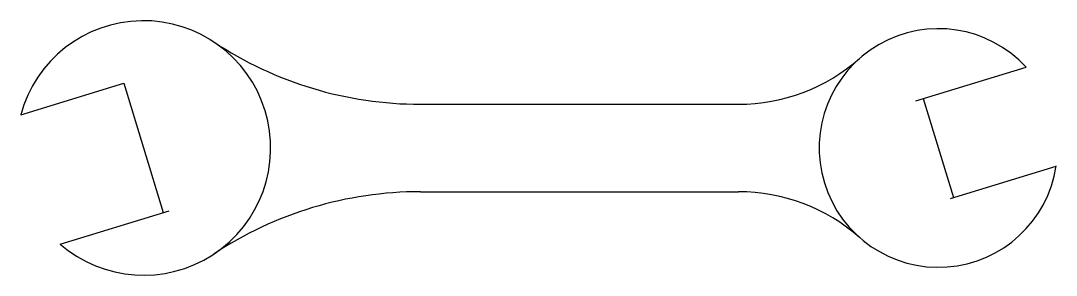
# Model space of a CAD drawing. Header units: millimetres. Extents: x -192 to -62, y 521 to 553.
import ezdxf

# ---------------------------------------------------------------- set-up
doc = ezdxf.new("R2010")
doc.units = ezdxf.units.MM
doc.header["$MEASUREMENT"] = 0

msp = doc.modelspace()

# ---------------------------------------------------------------- linework, layer by layer
for p, q in [((-79.86, 542.82), (-66.01, 547.06)), ((-192.49, 541.05), (-179.52, 545.02)), ((-179.52, 545.02), (-174.55, 528.76)), ((-142.21, 542.39), (-102.17, 542.39)), ((-78.94, 543.1), (-75.14, 530.67)), ((-75.53, 530.55), (-62.21, 534.62)), ((-142.21, 531.39), (-102.17, 531.39)), ((-187.51, 524.8), (-173.82, 528.98))]:
    msp.add_line(p, q)
for centre, radius, start, end in [((-177.04, 536.89), 16, 229.09, 164.91), ((-77.04, 536.89), 15, 42.6793, 351.3207), ((-142.21, 589.39), 47, 236.4427, 270), ((-102.17, 565.39), 23, 270, 311.4096), ((-185.94, 533.67), 13, 60.3096, 60.6546), ((-142.21, 484.39), 47, 90, 123.5573), ((-102.17, 508.39), 23, 48.5904, 90)]:
    msp.add_arc(centre, radius, start, end)

doc.saveas('drawing.dxf')
